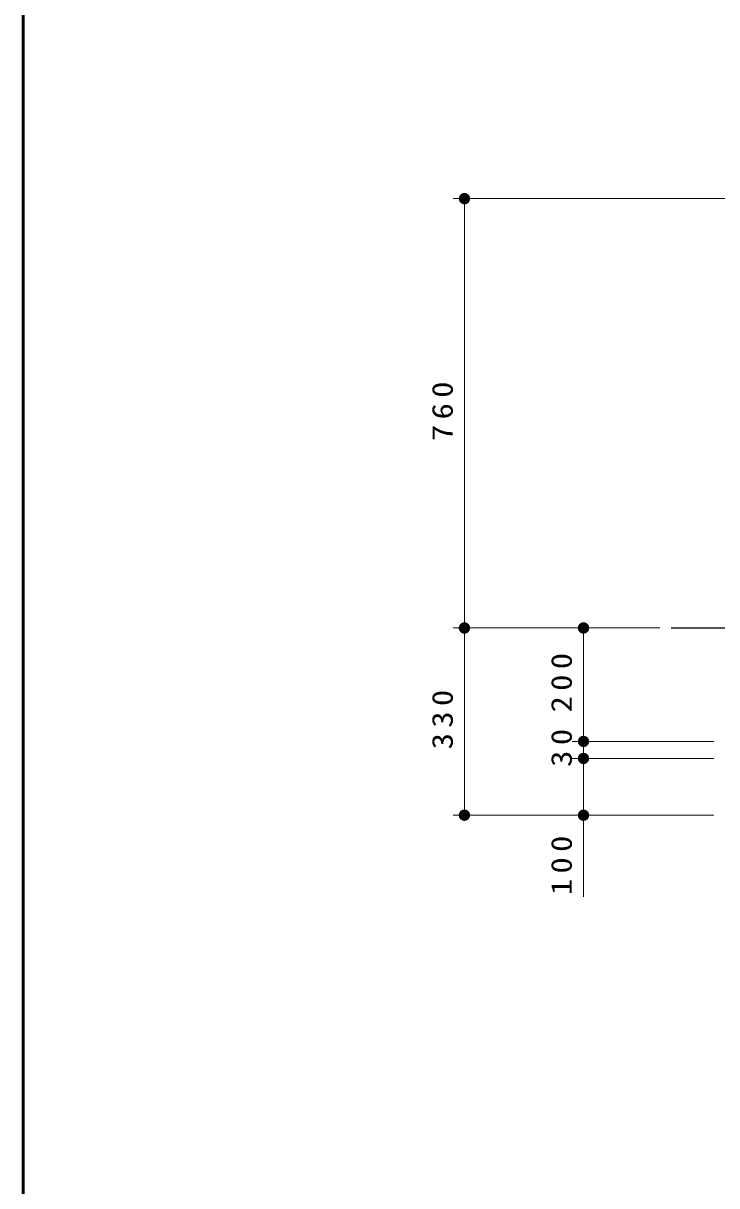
# Model space of a CAD drawing. Units: millimetres on the paper, scale 1:20. Extents: x -365 to 0, y -5 to 257.
# Drawn here: x -365 to -303.8, y 62.3 to 164.7 of the extents above; entities that cross this region are included whole.
import ezdxf

# ---------------------------------------------------------------- set-up
doc = ezdxf.new("R2010")
doc.units = ezdxf.units.MM
doc.layers.add('LY_1', color=7, linetype='Continuous', lineweight=25)
doc.layers.add('LY_3', color=7, linetype='Continuous', lineweight=13)
doc.styles.add('ＭＳ ゴシック', font='')
doc.styles.get('ＭＳ ゴシック').set_extended_font_data('MS Gothic')

# ---------------------------------------------------------------- blocks, each defined once
blk = doc.blocks.new('filled_dot')
at = {"color": 0, "linetype": 'Continuous', "lineweight": -2, "const_width": 1.25}
blk.add_lwpolyline([(-0.625, 0, 1), (0.625, 0, 1)], format="xyb", close=True, dxfattribs=at)

msp = doc.modelspace()

# ---------------------------------------------------------------- linework, layer by layer
at = {"layer": 'LY_1', "lineweight": 13}
for p, q in [((-302.596, 149.276), (-327.096, 149.276)), ((-326.096, 111.435), (-326.096, 149.276)), ((-308.88, 111.435), (-327.096, 111.435)), ((-326.096, 94.935), (-326.096, 111.435)), ((-315.596, 101.435), (-315.596, 111.435)), ((-304.096, 101.435), (-316.596, 101.435)), ((-315.596, 99.935), (-315.596, 101.435)), ((-304.096, 99.935), (-316.596, 99.935)), ((-315.596, 87.745), (-315.596, 99.935)), ((-304.096, 94.935), (-327.096, 94.935))]:
    msp.add_line(p, q, dxfattribs=at)
at = {"layer": 'LY_1'}
msp.add_line((-307.88, 111.435), (-300.596, 111.435), dxfattribs=at)
at = {"layer": 'LY_3', "lineweight": 50}
msp.add_line((-365, 257), (-365, 0), dxfattribs=at)

# ---------------------------------------------------------------- block references
at = {"layer": 'LY_1', "lineweight": 13, "xscale": 0.4, "yscale": 0.4}
for p, rotation in [((-326.096, 149.276), 270), ((-326.096, 111.435), 270), ((-315.596, 111.435), 270), ((-315.596, 101.435), 270), ((-315.596, 99.935), 270), ((-326.096, 94.935), 90), ((-315.596, 94.935), 90)]:
    msp.add_blockref('filled_dot', p, dxfattribs=dict(at, rotation=rotation))

# ---------------------------------------------------------------- texts
at = {"layer": 'LY_1', "char_height": 1.833, "attachment_point": 8, "rotation": 90, "style": 'ＭＳ ゴシック'}
for s, insert in [('\\T1.33;\\W1.15;760', (-327.096, 130.771)), ('\\T1.33;\\W1.15;200', (-316.596, 106.851)), ('\\T1.33;\\W1.15;330', (-327.096, 103.6)), ('\\T1.34;\\W1.15;30', (-316.596, 101.112)), ('\\T1.33;\\W1.15;100', (-316.596, 90.745))]:
    msp.add_mtext(s, dxfattribs=dict(at, insert=insert))

doc.saveas('drawing.dxf')
